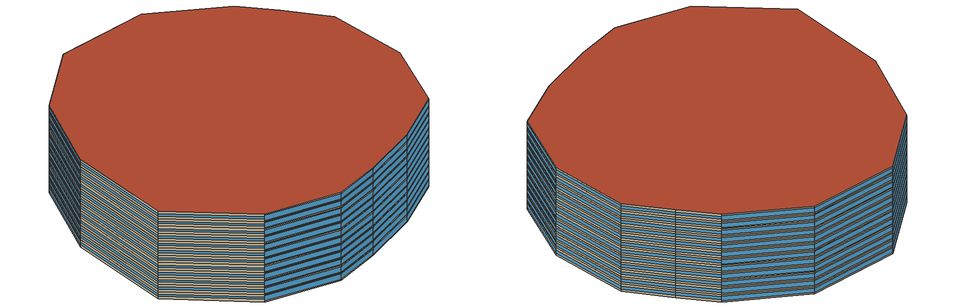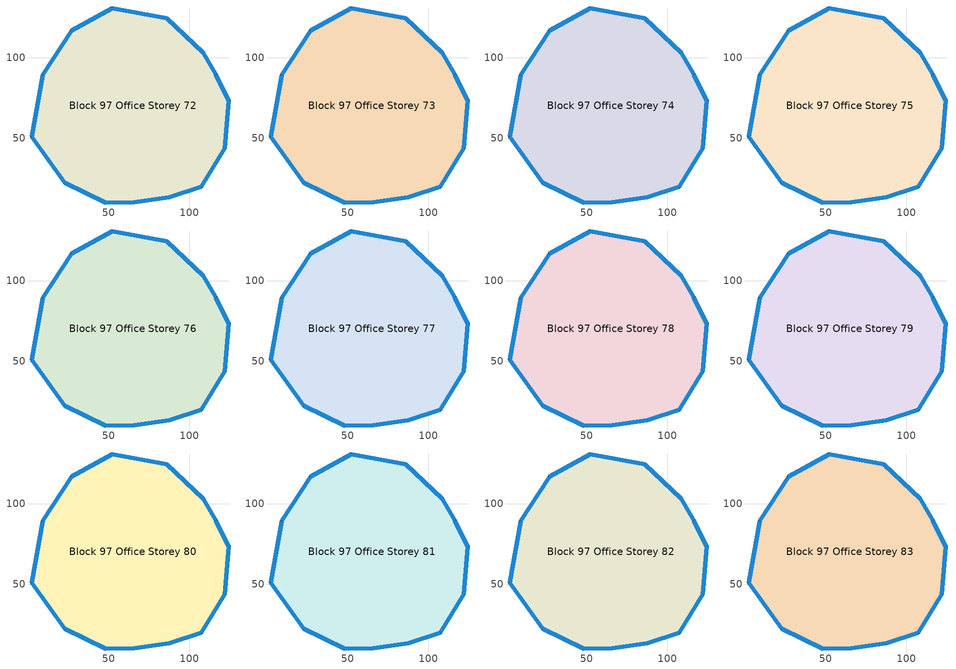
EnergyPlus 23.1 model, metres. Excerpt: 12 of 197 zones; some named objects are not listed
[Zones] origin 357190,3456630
Block 97 Office Storey 72
 floor outside (Project Floor): 108.83,103.22 116.36,89.59 124.72,73.29 122.22,43.61 107.61,19.86 87.51,13.15 65.66,10.23 48.03,9.81 22.47,22.13 1.9,50.9 9,89.27 26.71,116.64 52.15,130.82 86.07,124.59 z215.63
 wall outside (Project Wall): 52.15,130.82 26.71,116.64 9,89.27 1.9,50.9 22.47,22.13 48.03,9.81 65.66,10.23 87.51,13.15 107.61,19.86 122.22,43.61 124.72,73.29 116.36,89.59 108.83,103.22 86.07,124.59 52.15,130.82 z215.63:218.63
 window (Office_north_window_construction): 52.13,130.81 26.72,116.65 / 108.82,103.23 86.08,124.58 / 86.05,124.6 52.16,130.81 z216.23:218.03
 window (Office_west_window_construction): 26.7,116.63 9.01,89.29 / 9,89.25 1.91,50.92 / 1.92,50.88 22.46,22.14 z216.68:217.58
 window (Office_south_window_construction): 22.48,22.12 48.01,9.81 / 48.03,9.81 65.65,10.23 / 65.67,10.23 87.5,13.15 / 87.52,13.15 107.6,19.86 z216.08:218.18
 window (Office_east_window_construction): 107.61,19.88 122.21,43.6 / 122.22,43.63 124.72,73.28 / 124.71,73.3 116.37,89.58 / 116.36,89.6 108.84,103.21 z216.53:217.73
 roof outside (Project Ceiling): 107.61,19.86 122.22,43.61 124.72,73.29 116.36,89.59 108.83,103.22 86.07,124.59 52.15,130.82 26.71,116.64 9,89.27 1.9,50.9 22.47,22.13 48.03,9.81 65.66,10.23 87.51,13.15 z218.63
Block 97 Office Storey 73
 floor outside (Project Floor): 108.83,103.22 116.36,89.59 124.72,73.29 122.22,43.61 107.61,19.86 87.51,13.15 65.66,10.23 48.03,9.81 22.47,22.13 1.9,50.9 9,89.27 26.71,116.64 52.15,130.82 86.07,124.59 z218.63
 wall outside (Project Wall): 52.15,130.82 26.71,116.64 9,89.27 1.9,50.9 22.47,22.13 48.03,9.81 65.66,10.23 87.51,13.15 107.61,19.86 122.22,43.61 124.72,73.29 116.36,89.59 108.83,103.22 86.07,124.59 52.15,130.82 z218.63:221.62
 window (Office_north_window_construction): 52.13,130.81 26.72,116.65 / 108.82,103.23 86.08,124.58 / 86.05,124.6 52.16,130.81 z219.23:221.03
 window (Office_west_window_construction): 26.7,116.63 9.01,89.29 / 9,89.25 1.91,50.92 / 1.92,50.88 22.46,22.14 z219.68:220.58
 window (Office_south_window_construction): 22.48,22.12 48.01,9.81 / 48.03,9.81 65.65,10.23 / 65.67,10.23 87.5,13.15 / 87.52,13.15 107.6,19.86 z219.08:221.18
 window (Office_east_window_construction): 107.61,19.88 122.21,43.6 / 122.22,43.63 124.72,73.28 / 124.71,73.3 116.37,89.58 / 116.36,89.6 108.84,103.21 z219.53:220.73
 roof outside (Project Ceiling): 107.61,19.86 122.22,43.61 124.72,73.29 116.36,89.59 108.83,103.22 86.07,124.59 52.15,130.82 26.71,116.64 9,89.27 1.9,50.9 22.47,22.13 48.03,9.81 65.66,10.23 87.51,13.15 z221.62
Block 97 Office Storey 74
 floor outside (Project Floor): 108.83,103.22 116.36,89.59 124.72,73.29 122.22,43.61 107.61,19.86 87.51,13.15 65.66,10.23 48.03,9.81 22.47,22.13 1.9,50.9 9,89.27 26.71,116.64 52.15,130.82 86.07,124.59 z221.62
 wall outside (Project Wall): 52.15,130.82 26.71,116.64 9,89.27 1.9,50.9 22.47,22.13 48.03,9.81 65.66,10.23 87.51,13.15 107.61,19.86 122.22,43.61 124.72,73.29 116.36,89.59 108.83,103.22 86.07,124.59 52.15,130.82 z221.62:224.62
 window (Office_north_window_construction): 52.13,130.81 26.72,116.65 / 108.82,103.23 86.08,124.58 / 86.05,124.6 52.16,130.81 z222.22:224.02
 window (Office_west_window_construction): 26.7,116.63 9.01,89.29 / 9,89.25 1.91,50.92 / 1.92,50.88 22.46,22.14 z222.67:223.57
 window (Office_south_window_construction): 22.48,22.12 48.01,9.81 / 48.03,9.81 65.65,10.23 / 65.67,10.23 87.5,13.15 / 87.52,13.15 107.6,19.86 z222.07:224.17
 window (Office_east_window_construction): 107.61,19.88 122.21,43.6 / 122.22,43.63 124.72,73.28 / 124.71,73.3 116.37,89.58 / 116.36,89.6 108.84,103.21 z222.52:223.72
 roof outside (Project Ceiling): 107.61,19.86 122.22,43.61 124.72,73.29 116.36,89.59 108.83,103.22 86.07,124.59 52.15,130.82 26.71,116.64 9,89.27 1.9,50.9 22.47,22.13 48.03,9.81 65.66,10.23 87.51,13.15 z224.62
Block 97 Office Storey 75
 floor outside (Project Floor): 108.83,103.22 116.36,89.59 124.72,73.29 122.22,43.61 107.61,19.86 87.51,13.15 65.66,10.23 48.03,9.81 22.47,22.13 1.9,50.9 9,89.27 26.71,116.64 52.15,130.82 86.07,124.59 z224.62
 wall outside (Project Wall): 52.15,130.82 26.71,116.64 9,89.27 1.9,50.9 22.47,22.13 48.03,9.81 65.66,10.23 87.51,13.15 107.61,19.86 122.22,43.61 124.72,73.29 116.36,89.59 108.83,103.22 86.07,124.59 52.15,130.82 z224.62:227.61
 window (Office_north_window_construction): 52.13,130.81 26.72,116.65 / 108.82,103.23 86.08,124.58 / 86.05,124.6 52.16,130.81 z225.22:227.02
 window (Office_west_window_construction): 26.7,116.63 9.01,89.29 / 9,89.25 1.91,50.92 / 1.92,50.88 22.46,22.14 z225.67:226.57
 window (Office_south_window_construction): 22.48,22.12 48.01,9.81 / 48.03,9.81 65.65,10.23 / 65.67,10.23 87.5,13.15 / 87.52,13.15 107.6,19.86 z225.07:227.16
 window (Office_east_window_construction): 107.61,19.88 122.21,43.6 / 122.22,43.63 124.72,73.28 / 124.71,73.3 116.37,89.58 / 116.36,89.6 108.84,103.21 z225.52:226.72
 roof outside (Project Ceiling): 107.61,19.86 122.22,43.61 124.72,73.29 116.36,89.59 108.83,103.22 86.07,124.59 52.15,130.82 26.71,116.64 9,89.27 1.9,50.9 22.47,22.13 48.03,9.81 65.66,10.23 87.51,13.15 z227.61
Block 97 Office Storey 76
 floor outside (Project Floor): 108.83,103.22 116.36,89.59 124.72,73.29 122.22,43.61 107.61,19.86 87.51,13.15 65.66,10.23 48.03,9.81 22.47,22.13 1.9,50.9 9,89.27 26.71,116.64 52.15,130.82 86.07,124.59 z227.61
 wall outside (Project Wall): 52.15,130.82 26.71,116.64 9,89.27 1.9,50.9 22.47,22.13 48.03,9.81 65.66,10.23 87.51,13.15 107.61,19.86 122.22,43.61 124.72,73.29 116.36,89.59 108.83,103.22 86.07,124.59 52.15,130.82 z227.61:230.61
 window (Office_north_window_construction): 52.13,130.81 26.72,116.65 / 108.82,103.23 86.08,124.58 / 86.05,124.6 52.16,130.81 z228.21:230.01
 window (Office_west_window_construction): 26.7,116.63 9.01,89.29 / 9,89.25 1.91,50.92 / 1.92,50.88 22.46,22.14 z228.66:229.56
 window (Office_south_window_construction): 22.48,22.12 48.01,9.81 / 48.03,9.81 65.65,10.23 / 65.67,10.23 87.5,13.15 / 87.52,13.15 107.6,19.86 z228.06:230.16
 window (Office_east_window_construction): 107.61,19.88 122.21,43.6 / 122.22,43.63 124.72,73.28 / 124.71,73.3 116.37,89.58 / 116.36,89.6 108.84,103.21 z228.51:229.71
 roof outside (Project Ceiling): 107.61,19.86 122.22,43.61 124.72,73.29 116.36,89.59 108.83,103.22 86.07,124.59 52.15,130.82 26.71,116.64 9,89.27 1.9,50.9 22.47,22.13 48.03,9.81 65.66,10.23 87.51,13.15 z230.61
Block 97 Office Storey 77
 floor outside (Project Floor): 108.83,103.22 116.36,89.59 124.72,73.29 122.22,43.61 107.61,19.86 87.51,13.15 65.66,10.23 48.03,9.81 22.47,22.13 1.9,50.9 9,89.27 26.71,116.64 52.15,130.82 86.07,124.59 z230.61
 wall outside (Project Wall): 52.15,130.82 26.71,116.64 9,89.27 1.9,50.9 22.47,22.13 48.03,9.81 65.66,10.23 87.51,13.15 107.61,19.86 122.22,43.61 124.72,73.29 116.36,89.59 108.83,103.22 86.07,124.59 52.15,130.82 z230.61:233.6
 window (Office_north_window_construction): 52.13,130.81 26.72,116.65 / 108.82,103.23 86.08,124.58 / 86.05,124.6 52.16,130.81 z231.21:233.01
 window (Office_west_window_construction): 26.7,116.63 9.01,89.29 / 9,89.25 1.91,50.92 / 1.92,50.88 22.46,22.14 z231.66:232.56
 window (Office_south_window_construction): 22.48,22.12 48.01,9.81 / 48.03,9.81 65.65,10.23 / 65.67,10.23 87.5,13.15 / 87.52,13.15 107.6,19.86 z231.06:233.15
 window (Office_east_window_construction): 107.61,19.88 122.21,43.6 / 122.22,43.63 124.72,73.28 / 124.71,73.3 116.37,89.58 / 116.36,89.6 108.84,103.21 z231.51:232.71
 roof outside (Project Ceiling): 107.61,19.86 122.22,43.61 124.72,73.29 116.36,89.59 108.83,103.22 86.07,124.59 52.15,130.82 26.71,116.64 9,89.27 1.9,50.9 22.47,22.13 48.03,9.81 65.66,10.23 87.51,13.15 z233.6
Block 97 Office Storey 78
 floor outside (Project Floor): 108.83,103.22 116.36,89.59 124.72,73.29 122.22,43.61 107.61,19.86 87.51,13.15 65.66,10.23 48.03,9.81 22.47,22.13 1.9,50.9 9,89.27 26.71,116.64 52.15,130.82 86.07,124.59 z233.6
 wall outside (Project Wall): 52.15,130.82 26.71,116.64 9,89.27 1.9,50.9 22.47,22.13 48.03,9.81 65.66,10.23 87.51,13.15 107.61,19.86 122.22,43.61 124.72,73.29 116.36,89.59 108.83,103.22 86.07,124.59 52.15,130.82 z233.6:236.6
 window (Office_north_window_construction): 52.13,130.81 26.72,116.65 / 108.82,103.23 86.08,124.58 / 86.05,124.6 52.16,130.81 z234.2:236
 window (Office_west_window_construction): 26.7,116.63 9.01,89.29 / 9,89.25 1.91,50.92 / 1.92,50.88 22.46,22.14 z234.65:235.55
 window (Office_south_window_construction): 22.48,22.12 48.01,9.81 / 48.03,9.81 65.65,10.23 / 65.67,10.23 87.5,13.15 / 87.52,13.15 107.6,19.86 z234.05:236.15
 window (Office_east_window_construction): 107.61,19.88 122.21,43.6 / 122.22,43.63 124.72,73.28 / 124.71,73.3 116.37,89.58 / 116.36,89.6 108.84,103.21 z234.5:235.7
 roof outside (Project Ceiling): 107.61,19.86 122.22,43.61 124.72,73.29 116.36,89.59 108.83,103.22 86.07,124.59 52.15,130.82 26.71,116.64 9,89.27 1.9,50.9 22.47,22.13 48.03,9.81 65.66,10.23 87.51,13.15 z236.6
Block 97 Office Storey 79
 floor outside (Project Floor): 108.83,103.22 116.36,89.59 124.72,73.29 122.22,43.61 107.61,19.86 87.51,13.15 65.66,10.23 48.03,9.81 22.47,22.13 1.9,50.9 9,89.27 26.71,116.64 52.15,130.82 86.07,124.59 z236.6
 wall outside (Project Wall): 52.15,130.82 26.71,116.64 9,89.27 1.9,50.9 22.47,22.13 48.03,9.81 65.66,10.23 87.51,13.15 107.61,19.86 122.22,43.61 124.72,73.29 116.36,89.59 108.83,103.22 86.07,124.59 52.15,130.82 z236.6:239.59
 window (Office_north_window_construction): 52.13,130.81 26.72,116.65 / 108.82,103.23 86.08,124.58 / 86.05,124.6 52.16,130.81 z237.2:238.99
 window (Office_west_window_construction): 26.7,116.63 9.01,89.29 / 9,89.25 1.91,50.92 / 1.92,50.88 22.46,22.14 z237.65:238.55
 window (Office_south_window_construction): 22.48,22.12 48.01,9.81 / 48.03,9.81 65.65,10.23 / 65.67,10.23 87.5,13.15 / 87.52,13.15 107.6,19.86 z237.05:239.14
 window (Office_east_window_construction): 107.61,19.88 122.21,43.6 / 122.22,43.63 124.72,73.28 / 124.71,73.3 116.37,89.58 / 116.36,89.6 108.84,103.21 z237.5:238.7
 roof outside (Project Ceiling): 107.61,19.86 122.22,43.61 124.72,73.29 116.36,89.59 108.83,103.22 86.07,124.59 52.15,130.82 26.71,116.64 9,89.27 1.9,50.9 22.47,22.13 48.03,9.81 65.66,10.23 87.51,13.15 z239.59
Block 97 Office Storey 80
 floor outside (Project Floor): 108.83,103.22 116.36,89.59 124.72,73.29 122.22,43.61 107.61,19.86 87.51,13.15 65.66,10.23 48.03,9.81 22.47,22.13 1.9,50.9 9,89.27 26.71,116.64 52.15,130.82 86.07,124.59 z239.59
 wall outside (Project Wall): 52.15,130.82 26.71,116.64 9,89.27 1.9,50.9 22.47,22.13 48.03,9.81 65.66,10.23 87.51,13.15 107.61,19.86 122.22,43.61 124.72,73.29 116.36,89.59 108.83,103.22 86.07,124.59 52.15,130.82 z239.59:242.59
 window (Office_north_window_construction): 52.13,130.81 26.72,116.65 / 108.82,103.23 86.08,124.58 / 86.05,124.6 52.16,130.81 z240.19:241.99
 window (Office_west_window_construction): 26.7,116.63 9.01,89.29 / 9,89.25 1.91,50.92 / 1.92,50.88 22.46,22.14 z240.64:241.54
 window (Office_south_window_construction): 22.48,22.12 48.01,9.81 / 48.03,9.81 65.65,10.23 / 65.67,10.23 87.5,13.15 / 87.52,13.15 107.6,19.86 z240.04:242.14
 window (Office_east_window_construction): 107.61,19.88 122.21,43.6 / 122.22,43.63 124.72,73.28 / 124.71,73.3 116.37,89.58 / 116.36,89.6 108.84,103.21 z240.49:241.69
 roof outside (Project Ceiling): 107.61,19.86 122.22,43.61 124.72,73.29 116.36,89.59 108.83,103.22 86.07,124.59 52.15,130.82 26.71,116.64 9,89.27 1.9,50.9 22.47,22.13 48.03,9.81 65.66,10.23 87.51,13.15 z242.59
Block 97 Office Storey 81
 floor outside (Project Floor): 108.83,103.22 116.36,89.59 124.72,73.29 122.22,43.61 107.61,19.86 87.51,13.15 65.66,10.23 48.03,9.81 22.47,22.13 1.9,50.9 9,89.27 26.71,116.64 52.15,130.82 86.07,124.59 z242.59
 wall outside (Project Wall): 52.15,130.82 26.71,116.64 9,89.27 1.9,50.9 22.47,22.13 48.03,9.81 65.66,10.23 87.51,13.15 107.61,19.86 122.22,43.61 124.72,73.29 116.36,89.59 108.83,103.22 86.07,124.59 52.15,130.82 z242.59:245.58
 window (Office_north_window_construction): 52.13,130.81 26.72,116.65 / 108.82,103.23 86.08,124.58 / 86.05,124.6 52.16,130.81 z243.19:244.98
 window (Office_west_window_construction): 26.7,116.63 9.01,89.29 / 9,89.25 1.91,50.92 / 1.92,50.88 22.46,22.14 z243.64:244.54
 window (Office_south_window_construction): 22.48,22.12 48.01,9.81 / 48.03,9.81 65.65,10.23 / 65.67,10.23 87.5,13.15 / 87.52,13.15 107.6,19.86 z243.04:245.13
 window (Office_east_window_construction): 107.61,19.88 122.21,43.6 / 122.22,43.63 124.72,73.28 / 124.71,73.3 116.37,89.58 / 116.36,89.6 108.84,103.21 z243.49:244.69
 roof outside (Project Ceiling): 107.61,19.86 122.22,43.61 124.72,73.29 116.36,89.59 108.83,103.22 86.07,124.59 52.15,130.82 26.71,116.64 9,89.27 1.9,50.9 22.47,22.13 48.03,9.81 65.66,10.23 87.51,13.15 z245.58
Block 97 Office Storey 82
 floor outside (Project Floor): 108.83,103.22 116.36,89.59 124.72,73.29 122.22,43.61 107.61,19.86 87.51,13.15 65.66,10.23 48.03,9.81 22.47,22.13 1.9,50.9 9,89.27 26.71,116.64 52.15,130.82 86.07,124.59 z245.58
 wall outside (Project Wall): 52.15,130.82 26.71,116.64 9,89.27 1.9,50.9 22.47,22.13 48.03,9.81 65.66,10.23 87.51,13.15 107.61,19.86 122.22,43.61 124.72,73.29 116.36,89.59 108.83,103.22 86.07,124.59 52.15,130.82 z245.58:248.58
 window (Office_north_window_construction): 52.13,130.81 26.72,116.65 / 108.82,103.23 86.08,124.58 / 86.05,124.6 52.16,130.81 z246.18:247.98
 window (Office_west_window_construction): 26.7,116.63 9.01,89.29 / 9,89.25 1.91,50.92 / 1.92,50.88 22.46,22.14 z246.63:247.53
 window (Office_south_window_construction): 22.48,22.12 48.01,9.81 / 48.03,9.81 65.65,10.23 / 65.67,10.23 87.5,13.15 / 87.52,13.15 107.6,19.86 z246.03:248.13
 window (Office_east_window_construction): 107.61,19.88 122.21,43.6 / 122.22,43.63 124.72,73.28 / 124.71,73.3 116.37,89.58 / 116.36,89.6 108.84,103.21 z246.48:247.68
 roof outside (Project Ceiling): 107.61,19.86 122.22,43.61 124.72,73.29 116.36,89.59 108.83,103.22 86.07,124.59 52.15,130.82 26.71,116.64 9,89.27 1.9,50.9 22.47,22.13 48.03,9.81 65.66,10.23 87.51,13.15 z248.58
Block 97 Office Storey 83
 floor outside (Project Floor): 108.83,103.22 116.36,89.59 124.72,73.29 122.22,43.61 107.61,19.86 87.51,13.15 65.66,10.23 48.03,9.81 22.47,22.13 1.9,50.9 9,89.27 26.71,116.64 52.15,130.82 86.07,124.59 z248.58
 wall outside (Project Wall): 52.15,130.82 26.71,116.64 9,89.27 1.9,50.9 22.47,22.13 48.03,9.81 65.66,10.23 87.51,13.15 107.61,19.86 122.22,43.61 124.72,73.29 116.36,89.59 108.83,103.22 86.07,124.59 52.15,130.82 z248.58:251.57
 window (Office_north_window_construction): 52.13,130.81 26.72,116.65 / 108.82,103.23 86.08,124.58 / 86.05,124.6 52.16,130.81 z249.18:250.97
 window (Office_west_window_construction): 26.7,116.63 9.01,89.29 / 9,89.25 1.91,50.92 / 1.92,50.88 22.46,22.14 z249.63:250.53
 window (Office_south_window_construction): 22.48,22.12 48.01,9.81 / 48.03,9.81 65.65,10.23 / 65.67,10.23 87.5,13.15 / 87.52,13.15 107.6,19.86 z249.03:251.12
 window (Office_east_window_construction): 107.61,19.88 122.21,43.6 / 122.22,43.63 124.72,73.28 / 124.71,73.3 116.37,89.58 / 116.36,89.6 108.84,103.21 z249.48:250.68
 roof outside (Project Ceiling): 107.61,19.86 122.22,43.61 124.72,73.29 116.36,89.59 108.83,103.22 86.07,124.59 52.15,130.82 26.71,116.64 9,89.27 1.9,50.9 22.47,22.13 48.03,9.81 65.66,10.23 87.51,13.15 z251.57
[Building]
Building_1: North Axis=0; Terrain=City; Loads Convergence Tolerance Value=0.04; Temperature Convergence Tolerance Value=0.4; Solar Distribution=FullExterior; Maximum Number of Warmup Days=25; Minimum Number of Warmup Days=6
[Site:Location]
CHN Design_Conditions: Latitude=30; Longitude=114; Time Zone=8; Elevation=12
[SIZINGPERIOD:DESIGNDAY] Day of Month=21; DryBulb Temperature Range Modifier Type=DefaultMultipliers; Humidity Condition Type=Wetbulb; Barometric Pressure=101181; Rain Indicator=No; Snow Indicator=No; Daylight Saving Time Indicator=No; Sky Clearness=0; Begin Environment Reset Mode=FullResetAtBeginEnvironment
Name | Month | Day Type | Maximum DryBulb Temperature | Daily DryBulb Temperature Range | Wetbulb or DewPoint at Maximum DryBulb | Wind Speed | Wind Direction | Solar Model Indicator | ASHRAE Clear Sky Optical Depth for Beam Irradiance taub | ASHRAE Clear Sky Optical Depth for Diffuse Irradiance taud
Ann Htg 99.6% Condns DB | 1 | WinterDesignDay | -10 | 0 | -4.8 | 1 | 340 | ASHRAEClearSky | 0 | 0
Ann Clg .4% Condns DB=>MWB | 7 | SummerDesignDay | 40 | 6.6 | 27.1 | 3.5 | 220 | ASHRAETau | 0.781 | 1.413
[MATERIAL]
DefaultMaterial: Roughness=Rough; Thickness=0.1; Conductivity=0.1; Density=1000; Specific Heat=1000; Thermal Absorptance=0.9; Solar Absorptance=0.7; Visible Absorptance=0.7
[WINDOWMATERIAL:SIMPLEGLAZINGSYSTEM] UFactor=3; Visible Transmittance=0.6
Name | Solar Heat Gain Coefficient
Office_east_window; Office_south_window; Office_west_window | 0.3
Office_north_window | 0.35
[CONSTRUCTION]
Project Wall; Project Floor; Project Ceiling: DefaultMaterial
Office_east_window_construction: Office_east_window
Office_south_window_construction: Office_south_window
Office_west_window_construction: Office_west_window
Office_north_window_construction: Office_north_window
[SPACE] Ceiling Height=autocalculate; Volume=autocalculate; Floor Area=autocalculate; Space Type=Office
Name | Zone
Block 97 Office Storey 72_space | Block 97 Office Storey 72
Block 97 Office Storey 73_space | Block 97 Office Storey 73
Block 97 Office Storey 74_space | Block 97 Office Storey 74
Block 97 Office Storey 75_space | Block 97 Office Storey 75
Block 97 Office Storey 76_space | Block 97 Office Storey 76
Block 97 Office Storey 77_space | Block 97 Office Storey 77
Block 97 Office Storey 78_space | Block 97 Office Storey 78
Block 97 Office Storey 79_space | Block 97 Office Storey 79
Block 97 Office Storey 80_space | Block 97 Office Storey 80
Block 97 Office Storey 81_space | Block 97 Office Storey 81
Block 97 Office Storey 82_space | Block 97 Office Storey 82
Block 97 Office Storey 83_space | Block 97 Office Storey 83
[SPACELIST]
Office: Block 97 Office Storey 0_space, Block 97 Office Storey 1_space, Block 97 Office Storey 2_space, Block 97 Office Storey 3_space, Block 97 Office Storey 4_space, Block 97 Office Storey 5_space, Block 97 Office Storey 6_space, Block 97 Office Storey 7_space, Block 97 Office Storey 8_space, Block 97 Office Storey 9_space, Block 97 Office Storey 10_space, Block 97 Office Storey 11_space, Block 97 Office Storey 12_space, Block 97 Office Storey 13_space, Block 97 Office Storey 14_space, Block 97 Office Storey 15_space, Block 97 Office Storey 16_space, Block 97 Office Storey 17_space, Block 97 Office Storey 18_space, Block 97 Office Storey 19_space, Block 97 Office Storey 20_space, Block 97 Office Storey 21_space, Block 97 Office Storey 22_space, Block 97 Office Storey 23_space, Block 97 Office Storey 24_space, Block 97 Office Storey 25_space, Block 97 Office Storey 26_space, Block 97 Office Storey 27_space, Block 97 Office Storey 28_space, Block 97 Office Storey 29_space, Block 97 Office Storey 30_space, Block 97 Office Storey 31_space, Block 97 Office Storey 32_space, Block 97 Office Storey 33_space, Block 97 Office Storey 34_space, Block 97 Office Storey 35_space, Block 97 Office Storey 36_space, Block 97 Office Storey 37_space, Block 97 Office Storey 38_space, Block 97 Office Storey 39_space, Block 97 Office Storey 40_space, Block 97 Office Storey 41_space, Block 97 Office Storey 42_space, Block 97 Office Storey 43_space, Block 97 Office Storey 44_space, Block 97 Office Storey 45_space, Block 97 Office Storey 46_space, Block 97 Office Storey 47_space, Block 97 Office Storey 48_space, Block 97 Office Storey 49_space, Block 97 Office Storey 50_space, Block 97 Office Storey 51_space, Block 97 Office Storey 52_space, Block 97 Office Storey 53_space, Block 97 Office Storey 54_space, Block 97 Office Storey 55_space, Block 97 Office Storey 56_space, Block 97 Office Storey 57_space, Block 97 Office Storey 58_space, Block 97 Office Storey 59_space, Block 97 Office Storey 60_space, Block 97 Office Storey 61_space, Block 97 Office Storey 62_space, Block 97 Office Storey 63_space, Block 97 Office Storey 64_space, Block 97 Office Storey 65_space, Block 97 Office Storey 66_space, Block 97 Office Storey 67_space, Block 97 Office Storey 68_space, Block 97 Office Storey 69_space, Block 97 Office Storey 70_space, Block 97 Office Storey 71_space, Block 97 Office Storey 72_space, Block 97 Office Storey 73_space, Block 97 Office Storey 74_space, Block 97 Office Storey 75_space, Block 97 Office Storey 76_space, Block 97 Office Storey 77_space, Block 97 Office Storey 78_space, Block 97 Office Storey 79_space, Block 97 Office Storey 80_space, Block 97 Office Storey 81_space, Block 97 Office Storey 82_space, Block 97 Office Storey 83_space, Block 97 Office Storey 84_space, Block 97 Office Storey 85_space, Block 97 Office Storey 86_space, Block 97 Office Storey 87_space, Block 97 Office Storey 88_space, Block 97 Office Storey 89_space, Block 97 Office Storey 90_space, Block 97 Office Storey 91_space, Block 97 Office Storey 92_space, Block 97 Office Storey 93_space, Block 97 Office Storey 94_space, Block 97 Office Storey 95_space, Block 97 Office Storey 96_space, Block 97 Office Storey 97_space, Block 97 Office Storey 98_space, Block 97 Office Storey 99_space, Block 97 Office Storey 100_space, Block 97 Office Storey 101_space, Block 97 Office Storey 102_space, Block 97 Office Storey 103_space, Block 97 Office Storey 104_space, Block 97 Office Storey 105_space, Block 97 Office Storey 106_space, Block 97 Office Storey 107_space, Block 97 Office Storey 108_space, Block 97 Office Storey 109_space, Block 97 Office Storey 110_space, Block 97 Office Storey 111_space, Block 97 Office Storey 112_space, Block 97 Office Storey 113_space, Block 97 Office Storey 114_space, Block 97 Office Storey 115_space, Block 97 Office Storey 116_space, Block 97 Office Storey 117_space, Block 97 Office Storey 118_space, Block 97 Office Storey 119_space, Block 97 Office Storey 120_space, Block 97 Office Storey 121_space, Block 97 Office Storey 122_space, Block 97 Office Storey 123_space, Block 97 Office Storey 124_space, Block 97 Office Storey 125_space, Block 97 Office Storey 126_space, Block 97 Office Storey 127_space, Block 97 Office Storey 128_space, Block 97 Office Storey 129_space, Block 97 Office Storey 130_space, Block 97 Office Storey 131_space, Block 97 Office Storey 132_space, Block 97 Office Storey 133_space, Block 97 Office Storey 134_space, Block 97 Office Storey 135_space, Block 97 Office Storey 136_space, Block 97 Office Storey 137_space, Block 97 Office Storey 138_space, Block 97 Office Storey 139_space, Block 97 Office Storey 140_space, Block 97 Office Storey 141_space, Block 97 Office Storey 142_space, Block 97 Office Storey 143_space, Block 97 Office Storey 144_space, Block 97 Office Storey 145_space, Block 97 Office Storey 146_space, Block 97 Office Storey 147_space, Block 97 Office Storey 148_space, Block 97 Office Storey 149_space, Block 97 Office Storey 150_space, Block 97 Office Storey 151_space, Block 97 Office Storey 152_space, Block 97 Office Storey 153_space, Block 97 Office Storey 154_space, Block 97 Office Storey 155_space, Block 97 Office Storey 156_space, Block 97 Office Storey 157_space, Block 97 Office Storey 158_space, Block 97 Office Storey 159_space, Block 97 Office Storey 160_space, Block 97 Office Storey 161_space, Block 97 Office Storey 162_space, Block 97 Office Storey 163_space, Block 97 Office Storey 164_space, Block 97 Office Storey 165_space, Block 97 Office Storey 166_space, Block 97 Office Storey 167_space, Block 97 Office Storey 168_space, Block 97 Office Storey 169_space, Block 97 Office Storey 170_space, Block 97 Office Storey 171_space, Block 97 Office Storey 172_space, Block 97 Office Storey 173_space, Block 97 Office Storey 174_space, Block 97 Office Storey 175_space, Block 97 Office Storey 176_space, Block 97 Office Storey 177_space, Block 97 Office Storey 178_space, Block 97 Office Storey 179_space, Block 97 Office Storey 180_space, Block 97 Office Storey 181_space, Block 97 Office Storey 182_space, Block 97 Office Storey 183_space, Block 97 Office Storey 184_space, Block 97 Office Storey 185_space, Block 97 Office Storey 186_space, Block 97 Office Storey 187_space, Block 97 Office Storey 188_space, Block 97 Office Storey 189_space, Block 97 Office Storey 190_space, Block 97 Office Storey 191_space, Block 97 Office Storey 192_space, Block 97 Office Storey 193_space, Block 97 Office Storey 194_space, Block 97 Office Storey 195_space, Block 97 Office Storey 196_space
[ZONE] Type=1; Multiplier=1; Ceiling Height=autocalculate; Volume=autocalculate; Floor Area=autocalculate; Part of Total Floor Area=Yes
Block 97 Office Storey 72; Block 97 Office Storey 73; Block 97 Office Storey 74; Block 97 Office Storey 75; Block 97 Office Storey 76; Block 97 Office Storey 77; Block 97 Office Storey 78; Block 97 Office Storey 79; Block 97 Office Storey 80; Block 97 Office Storey 81; Block 97 Office Storey 82; Block 97 Office Storey 83
[PEOPLE]
People_for_office: Zone or ZoneList or Space or SpaceList=Office; Number of People Schedule=SeasonalSchedule_Schedule_office_people; Number of People Calculation Method=People/Area; People per Floor Area=0.1; Fraction Radiant=0.3; Sensible Heat Fraction=autocalculate; Activity Level Schedule=SeasonalSchedule_Schedule_office_activity; Carbon Dioxide Generation Rate=3.82e-08; Enable ASHRAE 55 Comfort Warnings=No; Mean Radiant Temperature Calculation Type=ZoneAveraged; Clothing Insulation Calculation Method=ClothingInsulationSchedule; Cold Stress Temperature Threshold=15.56; Heat Stress Temperature Threshold=30
[LIGHTS]
Light_for_office: Zone or ZoneList or Space or SpaceList=Office; Schedule=SeasonalSchedule_office_lighting; Design Level Calculation Method=Watts/Area; Watts per Zone Floor Area=8; Return Air Fraction=0; Fraction Radiant=0.32; Fraction Visible=0.25; Fraction Replaceable=1; EndUse Subcategory=General; Return Air Fraction Calculated from Plenum Temperature=No; Return Air Fraction Function of Plenum Temperature Coefficient 1=0; Return Air Fraction Function of Plenum Temperature Coefficient 2=0
[ELECTRICEQUIPMENT]
Equipment_for_office: Zone or ZoneList or Space or SpaceList=Office; Schedule=SeasonalSchedule_Schedule_office_equipment; Design Level Calculation Method=Watts/Area; Watts per Zone Floor Area=15; Fraction Latent=0; Fraction Radiant=0; Fraction Lost=0; EndUse Subcategory=Electric Equipment
[DAYLIGHTING:CONTROLS] Illuminance Setpoint at Reference Point 1=300
Name | Zone or Space | Glare Calculation Daylighting Reference Point | Daylighting Reference Point 1
Dlight_Block 97 Office Storey 72 | Block 97 Office Storey 72 | Rpoint_Block 97 Office Storey 72 | Rpoint_Block 97 Office Storey 72
Dlight_Block 97 Office Storey 73 | Block 97 Office Storey 73 | Rpoint_Block 97 Office Storey 73 | Rpoint_Block 97 Office Storey 73
Dlight_Block 97 Office Storey 74 | Block 97 Office Storey 74 | Rpoint_Block 97 Office Storey 74 | Rpoint_Block 97 Office Storey 74
Dlight_Block 97 Office Storey 75 | Block 97 Office Storey 75 | Rpoint_Block 97 Office Storey 75 | Rpoint_Block 97 Office Storey 75
Dlight_Block 97 Office Storey 76 | Block 97 Office Storey 76 | Rpoint_Block 97 Office Storey 76 | Rpoint_Block 97 Office Storey 76
Dlight_Block 97 Office Storey 77 | Block 97 Office Storey 77 | Rpoint_Block 97 Office Storey 77 | Rpoint_Block 97 Office Storey 77
Dlight_Block 97 Office Storey 78 | Block 97 Office Storey 78 | Rpoint_Block 97 Office Storey 78 | Rpoint_Block 97 Office Storey 78
Dlight_Block 97 Office Storey 79 | Block 97 Office Storey 79 | Rpoint_Block 97 Office Storey 79 | Rpoint_Block 97 Office Storey 79
Dlight_Block 97 Office Storey 80 | Block 97 Office Storey 80 | Rpoint_Block 97 Office Storey 80 | Rpoint_Block 97 Office Storey 80
Dlight_Block 97 Office Storey 81 | Block 97 Office Storey 81 | Rpoint_Block 97 Office Storey 81 | Rpoint_Block 97 Office Storey 81
Dlight_Block 97 Office Storey 82 | Block 97 Office Storey 82 | Rpoint_Block 97 Office Storey 82 | Rpoint_Block 97 Office Storey 82
Dlight_Block 97 Office Storey 83 | Block 97 Office Storey 83 | Rpoint_Block 97 Office Storey 83 | Rpoint_Block 97 Office Storey 83
[HVACTEMPLATE:ZONE:IDEALLOADSAIRSYSTEM] Template Thermostat=Thermostat_for_office; Maximum Heating Supply Air Temperature=50; Minimum Cooling Supply Air Temperature=13; Maximum Heating Supply Air Humidity Ratio=0.0156; Minimum Cooling Supply Air Humidity Ratio=0.0077; Heating Limit=NoLimit; Cooling Limit=NoLimit; Dehumidification Control Type=ConstantSensibleHeatRatio; Cooling Sensible Heat Ratio=0.7; Dehumidification Setpoint=60; Humidification Control Type=None; Humidification Setpoint=30; Outdoor Air Method=DetailedSpecification; Outdoor Air Flow Rate per Person=0.00944; Outdoor Air Flow Rate per Zone Floor Area=0; Outdoor Air Flow Rate per Zone=0; Design Specification Outdoor Air Object=Ventilation_for_office; Demand Controlled Ventilation Type=None; Outdoor Air Economizer Type=NoEconomizer; Heat Recovery Type=None; Sensible Heat Recovery Effectiveness=0.7; Latent Heat Recovery Effectiveness=0.65
Block 97 Office Storey 72; Block 97 Office Storey 73; Block 97 Office Storey 74; Block 97 Office Storey 75; Block 97 Office Storey 76; Block 97 Office Storey 77; Block 97 Office Storey 78; Block 97 Office Storey 79; Block 97 Office Storey 80; Block 97 Office Storey 81; Block 97 Office Storey 82; Block 97 Office Storey 83
[DESIGNSPECIFICATION:OUTDOORAIR]
Ventilation_for_office: Outdoor Air Method=Flow/Person; Outdoor Air Flow per Person=0.00833333; Outdoor Air Flow per Zone Floor Area=0; Outdoor Air Flow per Zone=0; Outdoor Air Flow Air Changes per Hour=0
[SCHEDULE:DAY:HOURLY]
Schedule_office_lighting_weekday_hourly: 0.1, 0.1, 0.1, 0.1, 0.1, 0.1, 0.1, 0.2, 0.5, 0.95, 0.95, 0.95, 0.8, 0.8, 0.95, 0.95, 0.95, 0.95, 0.95, 0.95, 0.95, 0.8, 0.5, 0.1
Schedule_office_lighting_holiday_hourly; Schedule_office_equipment_holiday_hourly: 0.1, 0.1, 0.1, 0.1, 0.1, 0.1, 0.1, 0.1, 0.1, 0.1, 0.1, 0.1, 0.1, 0.3, 0.3, 0.3, 0.3, 0.3, 0.3, 0.3, 0.3, 0.3, 0.1, 0.1
Schedule_office_equipment_weekday_hourly: 0.1, 0.1, 0.1, 0.1, 0.1, 0.1, 0.1, 0.2, 0.5, 0.95, 0.95, 0.95, 0.5, 0.5, 0.95, 0.95, 0.95, 0.95, 0.95, 0.95, 0.4, 0.4, 0.3, 0.1
Schedule_office_people_weekday_hourly: 0.1, 0.1, 0.1, 0.1, 0.1, 0.1, 0.1, 0.5, 0.95, 0.95, 0.95, 0.8, 0.8, 0.95, 0.95, 0.95, 0.95, 0.95, 0.8, 0.5, 0.5, 0.3, 0.1, 0.1
Schedule_office_people_holiday_hourly: 0.1, 0.1, 0.1, 0.1, 0.1, 0.1, 0.1, 0.1, 0.1, 0.1, 0.1, 0.1, 0.1, 0.3, 0.3, 0.3, 0.3, 0.3, 0.3, 0.1, 0.1, 0.1, 0.1, 0.1
Schedule_office_activity_weekday_hourly; Schedule_office_activity_holiday_hourly: 144, 144, 144, 144, 144, 144, 144, 144, 144, 144, 144, 144, 144, 144, 144, 144, 144, 144, 144, 144, 144, 144, 144, 144
[SCHEDULE:WEEK:DAILY]
Schedule_office_lighting_weekly: Schedule_office_lighting_holiday_hourly, Schedule_office_lighting_weekday_hourly, Schedule_office_lighting_weekday_hourly, Schedule_office_lighting_weekday_hourly, Schedule_office_lighting_weekday_hourly, Schedule_office_lighting_weekday_hourly, Schedule_office_lighting_holiday_hourly, Schedule_office_lighting_holiday_hourly, Schedule_office_lighting_weekday_hourly, Schedule_office_lighting_weekday_hourly, Schedule_office_lighting_holiday_hourly, Schedule_office_lighting_holiday_hourly
Schedule_office_equipment_weekly: Schedule_office_equipment_holiday_hourly, Schedule_office_equipment_weekday_hourly, Schedule_office_equipment_weekday_hourly, Schedule_office_equipment_weekday_hourly, Schedule_office_equipment_weekday_hourly, Schedule_office_equipment_weekday_hourly, Schedule_office_equipment_holiday_hourly, Schedule_office_equipment_holiday_hourly, Schedule_office_equipment_weekday_hourly, Schedule_office_equipment_weekday_hourly, Schedule_office_equipment_holiday_hourly, Schedule_office_equipment_holiday_hourly
Schedule_office_people_weekly: Schedule_office_people_holiday_hourly, Schedule_office_people_weekday_hourly, Schedule_office_people_weekday_hourly, Schedule_office_people_weekday_hourly, Schedule_office_people_weekday_hourly, Schedule_office_people_weekday_hourly, Schedule_office_people_holiday_hourly, Schedule_office_people_holiday_hourly, Schedule_office_people_weekday_hourly, Schedule_office_people_weekday_hourly, Schedule_office_people_holiday_hourly, Schedule_office_people_holiday_hourly
Schedule_office_activity_weekly: Schedule_office_activity_holiday_hourly, Schedule_office_activity_weekday_hourly, Schedule_office_activity_weekday_hourly, Schedule_office_activity_weekday_hourly, Schedule_office_activity_weekday_hourly, Schedule_office_activity_weekday_hourly, Schedule_office_activity_holiday_hourly, Schedule_office_activity_holiday_hourly, Schedule_office_activity_weekday_hourly, Schedule_office_activity_weekday_hourly, Schedule_office_activity_holiday_hourly, Schedule_office_activity_holiday_hourly
[SCHEDULE:YEAR]
SeasonalSchedule_office_lighting: Schedule_office_lighting_weekly, 1, 1, 12, 31
SeasonalSchedule_Schedule_office_equipment: Schedule_office_equipment_weekly, 1, 1, 12, 31
SeasonalSchedule_Schedule_office_people: Schedule_office_people_weekly, 1, 1, 12, 31
SeasonalSchedule_Schedule_office_activity: Schedule_office_activity_weekly, 1, 1, 12, 31
